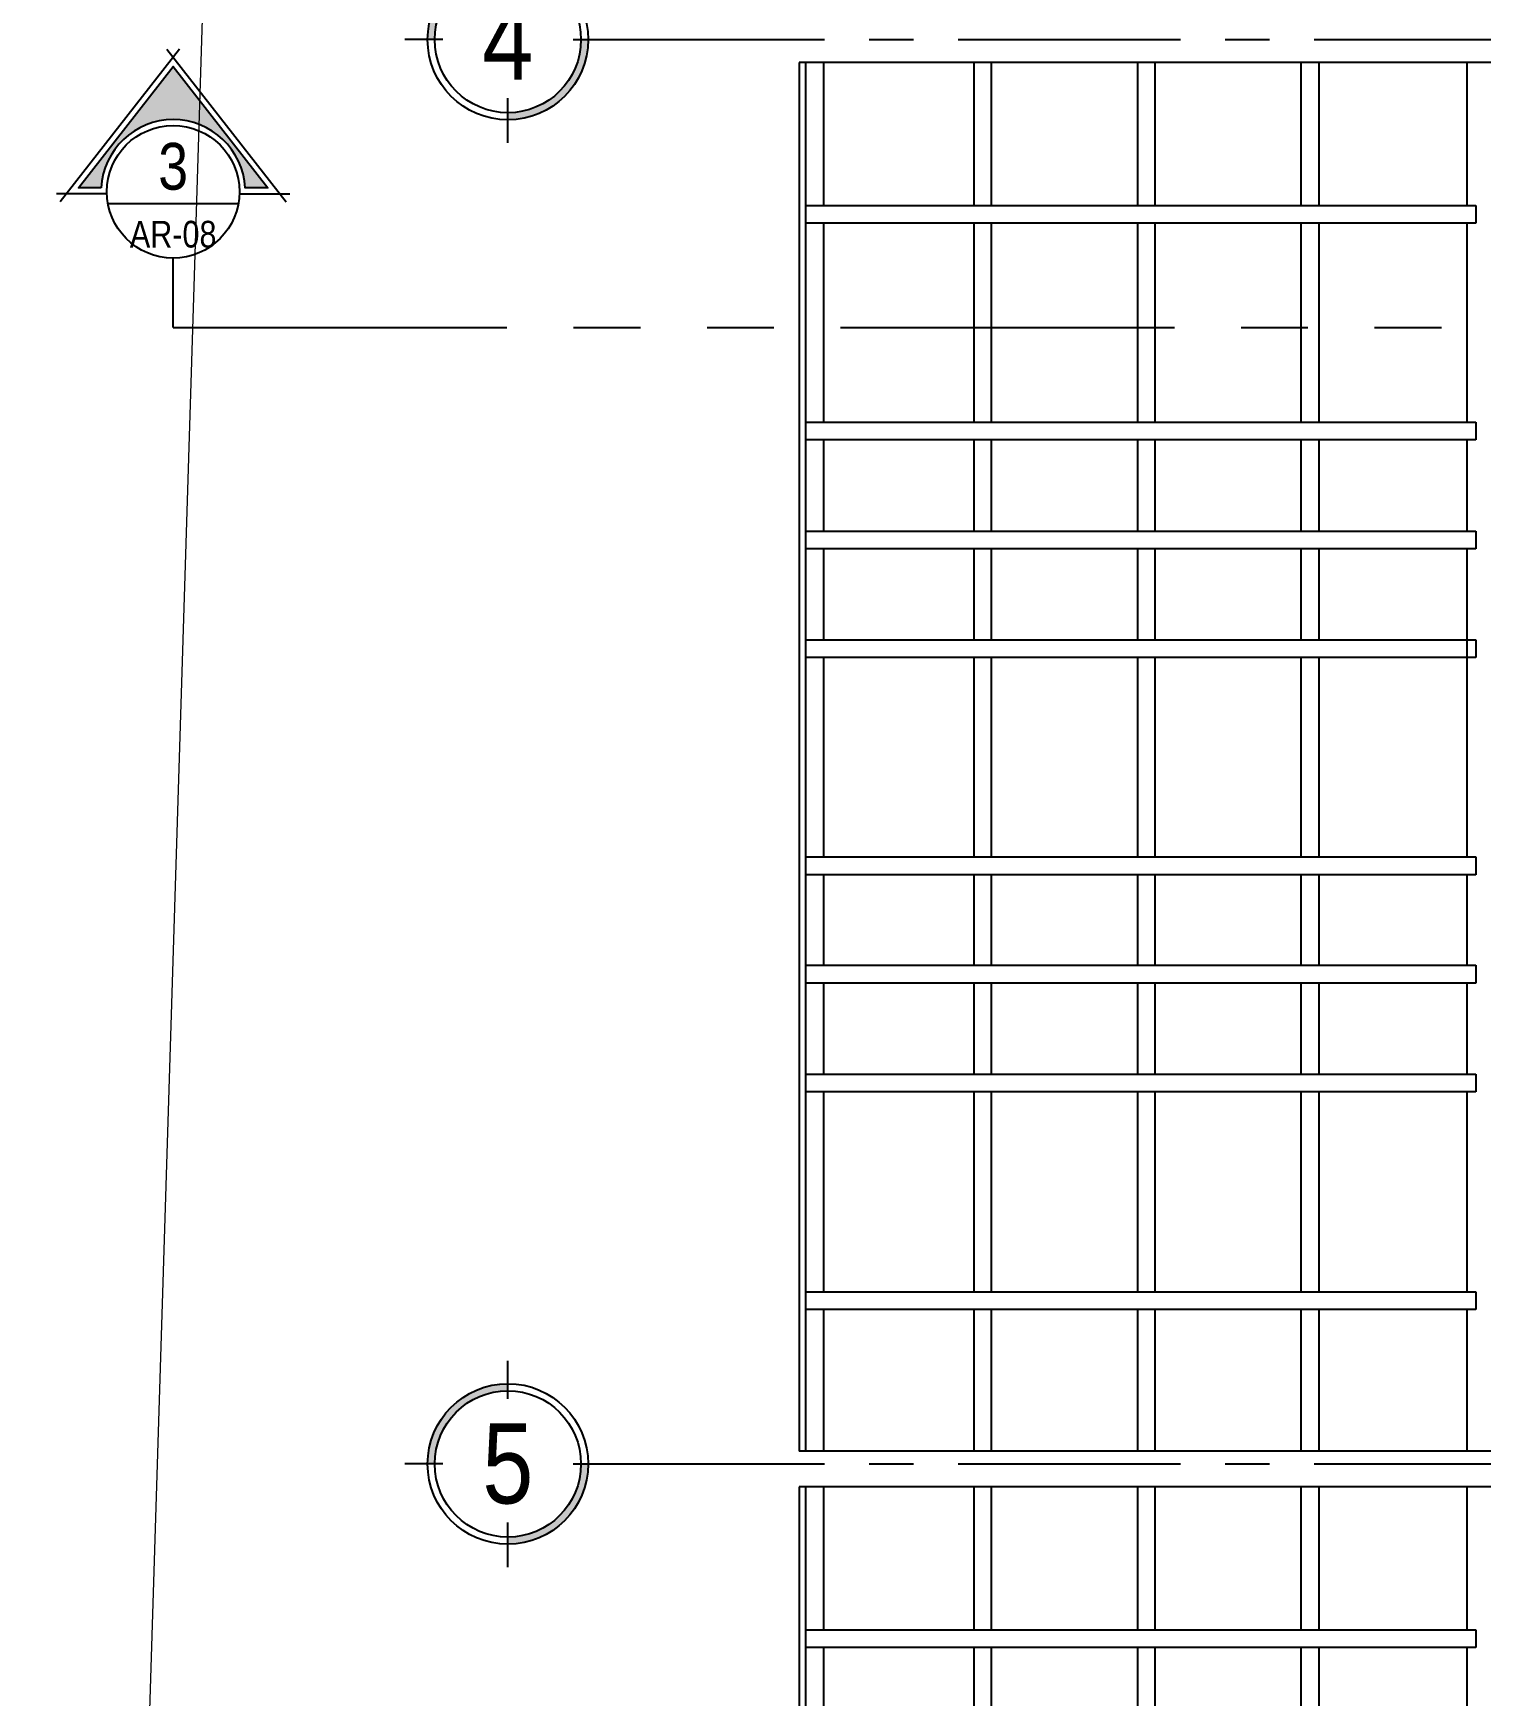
# Model space of a CAD drawing. Extents: x -28 to 149, y -33 to 76.
# Drawn here: x -8.63 to -0.49, y 15.82 to 25.16 of the extents above; entities that cross this region are included whole.
import ezdxf
from ezdxf.enums import TextEntityAlignment as Align

# ---------------------------------------------------------------- set-up
doc = ezdxf.new("R2010")
doc.units = 0
doc.linetypes.add('CENTER', pattern=[2, 1.25, -0.25, 0.25, -0.25])
doc.linetypes.add('PHANTOM2', pattern=[1.25, 0.625, -0.125, 0.125, -0.125, 0.125, -0.125])
for name, color, linetype in [('arq-aceras', 250, 'Continuous'), ('arq-ejes-circulo', 3, 'Continuous'), ('arq-ejes-principales', 1, 'CENTER'), ('arq-ejes-text', 2, 'Continuous'), ('arq-indicacion de corte', 5, 'PHANTOM2'), ('arq-techo', 1, 'Continuous')]:
    doc.layers.add(name, color=color, linetype=linetype)
doc.styles.add('dape 2', font='ARIALN.TTF', dxfattribs={"height": 2.5})
doc.styles.add('MADAY 2', font='ARIALN.TTF')

# ---------------------------------------------------------------- blocks, each defined once
blk = doc.blocks.new('*U156')
at = {"linetype": 'Continuous'}
h = blk.add_hatch(color=251, dxfattribs=at)
h.paths.add_polyline_path([(0.1643, 0.326), (0.1803, 0.326, -0.414214), (0, 0.1457), (0, 0.1617, 0.414214)])
h.paths.add_polyline_path([(-0.1643, 0.326), (-0.1803, 0.326, -0.414214), (0, 0.5063), (0, 0.4903, 0.414214)])
for p, q in [((0, 0.5577), (0, 0.4724)), ((0, 0.5432), (0, 0.4579)), ((-0.1464, 0.326), (-0.2317, 0.326)), ((0.1464, 0.326), (0.2317, 0.326)), ((0, 0.1796), (0, 0.0943))]:
    blk.add_line(p, q, dxfattribs=at)
at = {"linetype": 'CENTER', "ltscale": 0.7}
blk.add_line((0, 0.1457), (0, 0.1457), dxfattribs=at)
at = {"linetype": 'Continuous'}
for radius in [0.1803, 0.1643]:
    blk.add_circle((0, 0.326), radius, dxfattribs=at)
blk = doc.blocks.new('OJABNFV')
for p, q in [((22.0834, -48.6643), (22.0834, -52.6643)), ((29.8834, -48.6643), (29.8834, -52.6643)), ((30.0834, -48.6643), (30.0834, -52.6643)), ((22.8855, -48.9112), (22.0834, -48.9112)), ((22.8855, -48.8623), (22.9855, -48.8623)), ((22.8855, -52.627), (22.8855, -48.8623)), ((22.9855, -48.8623), (22.9855, -52.627)), ((24.1034, -48.9112), (22.9855, -48.9112)), ((24.1034, -48.8623), (24.2034, -48.8623)), ((24.1034, -52.627), (24.1034, -48.8623)), ((24.2034, -48.8623), (24.2034, -52.627)), ((24.7151, -48.9112), (24.2034, -48.9112)), ((24.7151, -48.8623), (24.8151, -48.8623)), ((24.7151, -52.627), (24.7151, -48.8623)), ((24.8151, -48.8623), (24.8151, -52.627)), ((26.5455, -48.9112), (24.8151, -48.9112)), ((25.3255, -48.8623), (25.4255, -48.8623)), ((25.3255, -52.627), (25.3255, -48.8623)), ((25.4255, -48.8623), (25.4255, -52.627)), ((26.5455, -48.8623), (26.6455, -48.8623)), ((26.5455, -52.627), (26.5455, -48.8623)), ((26.6455, -48.8623), (26.6455, -52.627)), ((27.1534, -48.9112), (26.6455, -48.9112)), ((27.1534, -48.8623), (27.2534, -48.8623)), ((27.1534, -52.627), (27.1534, -48.8623)), ((27.2534, -48.8623), (27.2534, -52.627)), ((27.7655, -48.9112), (27.2534, -48.9112)), ((27.7655, -48.8623), (27.8655, -48.8623)), ((27.7655, -52.627), (27.7655, -48.8623)), ((27.8655, -48.8623), (27.8655, -52.627)), ((28.9877, -48.9112), (27.8655, -48.9112)), ((28.9877, -48.8623), (29.0877, -48.8623)), ((28.9877, -52.627), (28.9877, -48.8623)), ((29.0877, -48.8623), (29.0877, -52.627)), ((29.8834, -48.9112), (29.0877, -48.9112)), ((30.8855, -48.9112), (30.0834, -48.9112)), ((30.8855, -48.8623), (30.9855, -48.8623)), ((30.8855, -52.627), (30.8855, -48.8623)), ((30.9855, -48.8623), (30.9855, -52.627)), ((32.1034, -48.9112), (30.9855, -48.9112)), ((22.8855, -49.744), (22.0834, -49.744)), ((24.1034, -49.744), (22.9855, -49.744)), ((24.7151, -49.744), (24.2034, -49.744)), ((25.3255, -49.744), (24.8151, -49.744)), ((26.5455, -49.744), (25.4255, -49.744)), ((27.1534, -49.744), (26.6455, -49.744)), ((27.7655, -49.744), (27.2534, -49.744)), ((28.9877, -49.744), (27.8655, -49.744)), ((29.8834, -49.744), (29.0877, -49.744)), ((30.8855, -49.744), (30.0834, -49.744)), ((32.1034, -49.744), (30.9855, -49.744)), ((22.8855, -49.844), (22.0834, -49.844)), ((24.1034, -49.844), (22.9855, -49.844)), ((24.7151, -49.844), (24.2034, -49.844)), ((25.3255, -49.844), (24.8151, -49.844)), ((26.5455, -49.844), (25.4255, -49.844)), ((27.1534, -49.844), (26.6455, -49.844)), ((27.7655, -49.844), (27.2534, -49.844)), ((28.9877, -49.844), (27.8655, -49.844)), ((29.8834, -49.844), (29.0877, -49.844)), ((30.8855, -49.844), (30.0834, -49.844)), ((32.1034, -49.844), (30.9855, -49.844)), ((22.8855, -50.6642), (22.0834, -50.6642)), ((24.1034, -50.6642), (22.9855, -50.6642)), ((24.7151, -50.6642), (24.2034, -50.6642)), ((25.3255, -50.6642), (24.8151, -50.6642)), ((26.5455, -50.6642), (25.4255, -50.6642)), ((27.1534, -50.6642), (26.6455, -50.6642)), ((27.7655, -50.6642), (27.2534, -50.6642)), ((28.9877, -50.6642), (27.8655, -50.6642)), ((29.8834, -50.6642), (29.0877, -50.6642)), ((30.8855, -50.6642), (30.0834, -50.6642)), ((32.1034, -50.6642), (30.9855, -50.6642)), ((22.8855, -50.763), (22.0834, -50.763)), ((24.1034, -50.763), (22.9855, -50.763)), ((24.7151, -50.763), (24.2034, -50.763)), ((25.3255, -50.763), (24.8151, -50.763)), ((26.5455, -50.763), (25.4255, -50.763)), ((27.1534, -50.763), (26.6455, -50.763)), ((27.7655, -50.763), (27.2534, -50.763)), ((28.9877, -50.763), (27.8655, -50.763)), ((29.8834, -50.763), (29.0877, -50.763)), ((30.8855, -50.763), (30.0834, -50.763)), ((32.1034, -50.763), (30.9855, -50.763)), ((22.8855, -51.5838), (22.0834, -51.5838)), ((24.1034, -51.5838), (22.9855, -51.5838)), ((24.7151, -51.5838), (24.2034, -51.5838)), ((25.3255, -51.5838), (24.8151, -51.5838)), ((26.5455, -51.5838), (25.4255, -51.5838)), ((27.1534, -51.5838), (26.6455, -51.5838)), ((27.7655, -51.5838), (27.2534, -51.5838)), ((28.9877, -51.5838), (27.8655, -51.5838)), ((29.8834, -51.5838), (29.0877, -51.5838)), ((30.8855, -51.5838), (30.0834, -51.5838)), ((32.1034, -51.5838), (30.9855, -51.5838)), ((22.8855, -51.6826), (22.0834, -51.6826)), ((24.1034, -51.6826), (22.9855, -51.6826)), ((24.7151, -51.6826), (24.2034, -51.6826)), ((25.3255, -51.6826), (24.8151, -51.6826)), ((26.5455, -51.6826), (25.4255, -51.6826)), ((27.1534, -51.6826), (26.6455, -51.6826)), ((27.7655, -51.6826), (27.2534, -51.6826)), ((28.9877, -51.6826), (27.8655, -51.6826)), ((29.8834, -51.6826), (29.0877, -51.6826)), ((30.8855, -51.6826), (30.0834, -51.6826)), ((32.1034, -51.6826), (30.9855, -51.6826)), ((22.8855, -52.527), (22.0834, -52.527)), ((24.1034, -52.527), (22.9855, -52.527)), ((24.7151, -52.527), (24.2034, -52.527)), ((25.3255, -52.527), (24.8151, -52.527)), ((26.5455, -52.527), (25.4255, -52.527)), ((27.1534, -52.527), (26.6455, -52.527)), ((27.7655, -52.527), (27.2534, -52.527)), ((28.9877, -52.527), (27.8655, -52.527)), ((29.8834, -52.527), (29.0877, -52.527)), ((30.8855, -52.527), (30.0834, -52.527)), ((32.1034, -52.527), (30.9855, -52.527)), ((29.8834, -52.627), (22.0834, -52.627)), ((22.9855, -52.627), (22.8855, -52.627)), ((24.2034, -52.627), (24.1034, -52.627)), ((24.8151, -52.627), (24.7151, -52.627)), ((25.4255, -52.627), (25.3255, -52.627)), ((26.6455, -52.627), (26.5455, -52.627)), ((27.2534, -52.627), (27.1534, -52.627)), ((27.8655, -52.627), (27.7655, -52.627)), ((29.0877, -52.627), (28.9877, -52.627)), ((37.8834, -52.627), (30.0834, -52.627)), ((30.9855, -52.627), (30.8855, -52.627)), ((22.0834, -52.6643), (29.8834, -52.6643)), ((30.0834, -52.6643), (37.8834, -52.6643))]:
    blk.add_line(p, q)
blk = doc.blocks.new('PNMDVPAV')
at = {"rotation": 270}
blk.add_blockref('OJABNFV', (98.8686, -21.5304), dxfattribs=at)
blk = doc.blocks.new('*U208')
blk.add_hatch(color=253).paths.add_polyline_path([(0.4048, 0.0217), (0.532, 0.0217), (0, 0.7032), (-0.532, 0.0217), (-0.4048, 0.0217, -0.947861)])
at = {"color": 2, "linetype": 'Continuous', "ltscale": 3}
for p, q in [((0.0348, 0.8014), (-0.6344, -0.0559)), ((-0.0348, 0.8014), (0.6344, -0.0559)), ((-0.3722, -0.0113), (-0.6561, -0.0113)), ((-0.3664, -0.0664), (0.3664, -0.0664)), ((0.3722, -0.0113), (0.6561, -0.0113))]:
    blk.add_line(p, q, dxfattribs=at)
at = {"ltscale": 3}
blk.add_line((0, -0.7618), (0, -0.3724), dxfattribs=at)
at = {"color": 2, "linetype": 'Continuous', "ltscale": 3}
blk.add_lwpolyline([(-0.4048, 0.0217), (-0.532, 0.0217), (0, 0.7032), (0.532, 0.0217), (0.4048, 0.0217, 0.947861)], format="xyb", close=True, dxfattribs=at)
blk.add_circle((0, 0), 0.3724, dxfattribs=at)
at = {"color": 3, "ltscale": 3, "style": 'MADAY 2'}
blk.add_attdef('CORTE', text='', height=0.2625, dxfattribs=at).set_placement((0, 0.143), align=Align.MIDDLE)
at = {"color": 1, "ltscale": 3, "style": 'MADAY 2'}
blk.add_attdef('LAMINA', text='', height=0.15, dxfattribs=at).set_placement((0, -0.2382), align=Align.MIDDLE)

msp = doc.modelspace()

# ---------------------------------------------------------------- linework, layer by layer
at = {"layer": 'arq-aceras', "lineweight": 0, "flags": 128}
msp.add_lwpolyline([(-6.5726, 47.408), (-6.7213, 43.2975), (-7.6225, 27.0348), (-8.6267, -5.258), (-6.7295, -7.4387), (25.9393, -5.7721), (34.2322, -5.1841), (38.1082, -5.1802), (44.1971, -4.7943), (60.4624, -4.0193)], dxfattribs=at)
at = {"layer": 'arq-ejes-principales'}
for p, q in [((-5.4309, 25.125), (59.9297, 25.125)), ((-5.4309, 17.125), (59.9297, 17.125))]:
    msp.add_line(p, q, dxfattribs=at)
at = {"layer": 'arq-indicacion de corte', "ltscale": 3}
msp.add_line((-7.8406, 23.5085), (63.8, 23.5085), dxfattribs=at)

# ---------------------------------------------------------------- block references
at = {"layer": 'arq-ejes-circulo', "xscale": 2.5, "yscale": 2.5, "zscale": 2.5, "rotation": 180}
for p in [(-5.9601, 25.94), (-5.9601, 17.94)]:
    msp.add_blockref('*U156', p, dxfattribs=at)
at = {"layer": 'arq-indicacion de corte', "ltscale": 3}
msp.add_blockref('*U208', (-7.8406, 24.2703), dxfattribs=at).add_auto_attribs({'CORTE': '3', 'LAMINA': 'AR-08'})
at = {"layer": 'arq-techo', "color": 1, "linetype": 'Continuous'}
msp.add_blockref('PNMDVPAV', (-50.5273, 68.61), dxfattribs=at)

# ---------------------------------------------------------------- texts
at = {"layer": 'arq-ejes-text', "style": 'dape 2'}
for s, p in [('4', (-5.9602, 25.125)), ('5', (-5.9601, 17.125))]:
    msp.add_text(s, height=0.45, dxfattribs=at).set_placement(p, align=Align.MIDDLE)

doc.saveas('drawing.dxf')
